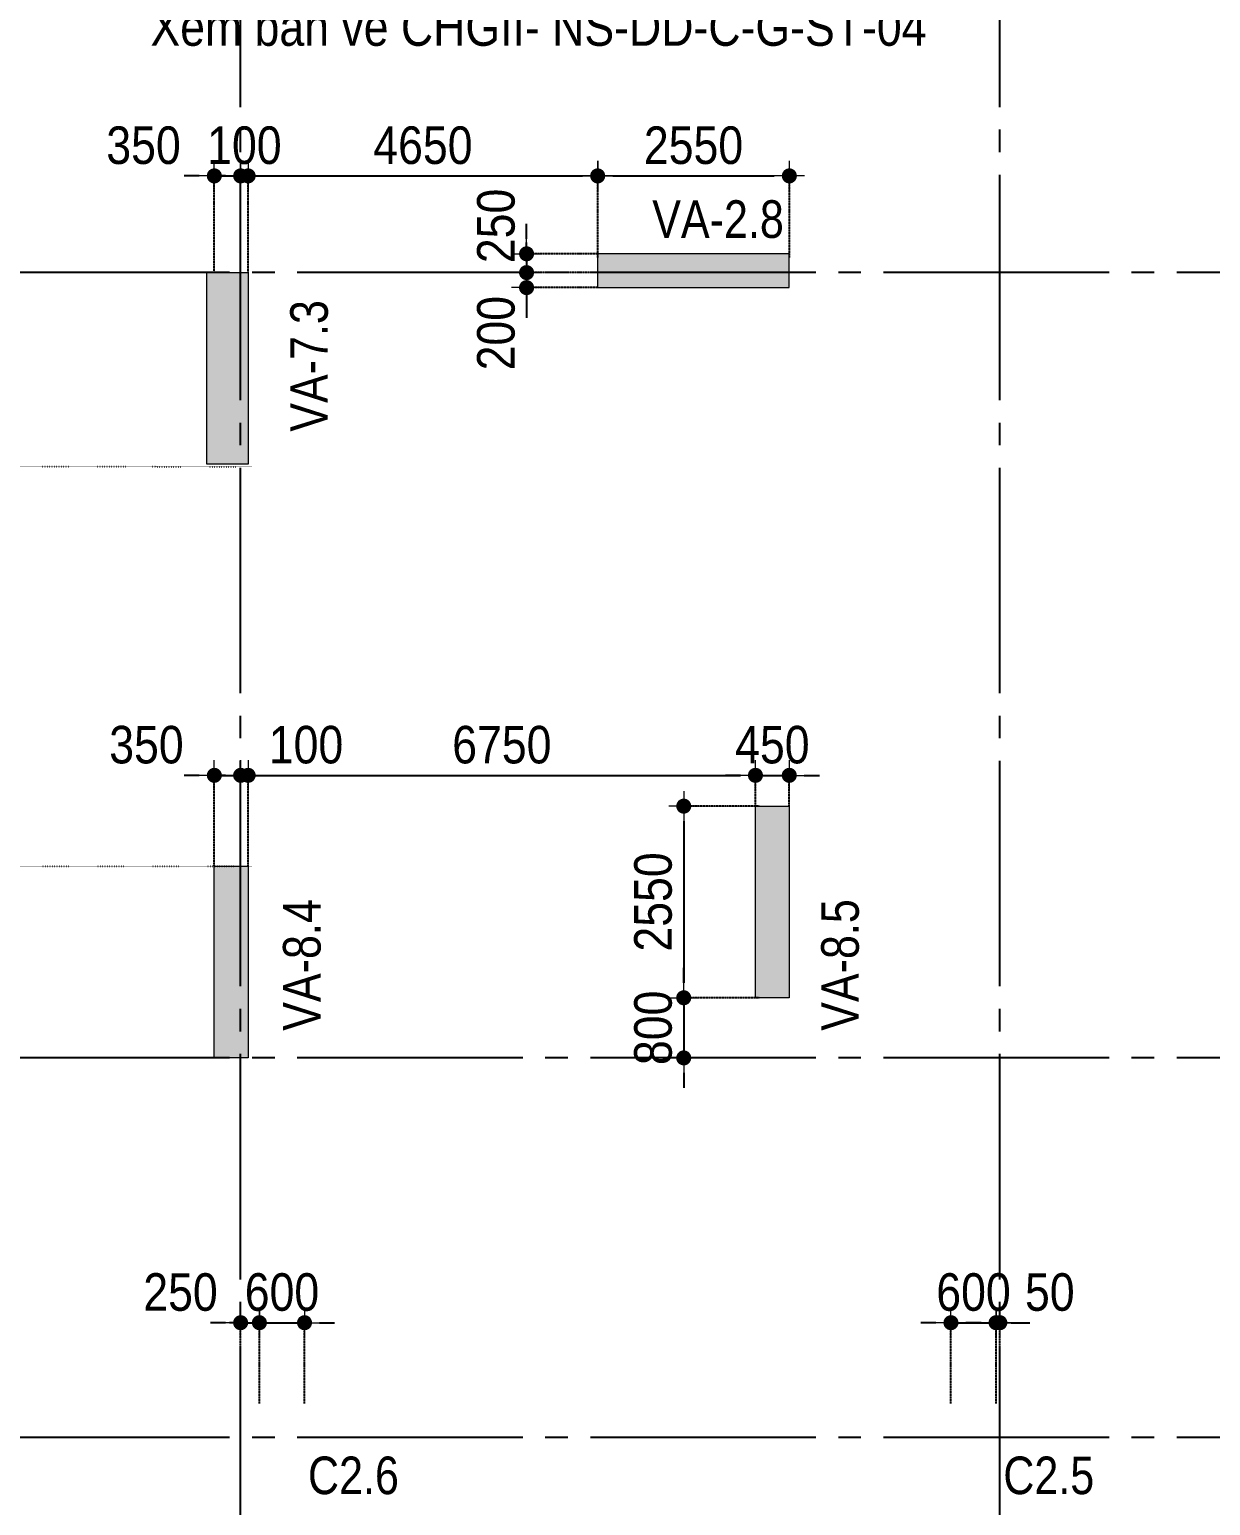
# Model space of a CAD drawing. Header units: millimetres. Extents: x -3973692 to -2843767, y 592734 to 838475.
# Drawn here: x -3706753 to -3691043, y 734625 to 754266 of the extents above; entities that cross this region are included whole.
import ezdxf
from ezdxf.enums import TextEntityAlignment as Align

# ---------------------------------------------------------------- set-up
doc = ezdxf.new("R2010")
doc.units = ezdxf.units.MM
doc.header["$MEASUREMENT"] = 0
doc.header["$PDMODE"] = 3
doc.header["$PDSIZE"] = -20
for name, pattern in [('CHG_XX_Luoi truc$0$MB_Luoi truc$0$Center101', [13, 10, -1, 1, -1]), ('DIVIDE2', [15.875, 6.35, -3.175, 0, -3.175, 0, -3.175]), ('DOT2', [0.125, 0, -0.125]), ('HIDDEN5', [2.8375, 1.25, -1.5875])]:
    doc.linetypes.add(name, pattern=pattern)
doc.layers.get('0').update_dxf_attribs({"lineweight": 9})
doc.layers.get('Defpoints').update_dxf_attribs({"color": 10, "lineweight": 0})
for name, color, linetype, lineweight in [("'S_General_Dim_1", 1, 'Continuous', 18), ("'S_General_Divide_3 Intermediate", 3, 'DIVIDE2', 40), ("'S_General_Text_2_Normal", 2, 'Continuous', 25), ('CHG_XX_Cot_Ham 1$0$Ap0302_PC', 150, 'Continuous', 9), ('CHG_XX_Cot_Ham 1$0$Ap0302_PC @ 1', 150, 'Continuous', 9), ('CHG_XX_Cot_Ham 1$0$Ap0302_PC @ 150 VP1', 150, 'Continuous', 9), ('CHG_XX_Cot_Ham 1$0$Ap0302_PC @ 150 VP2', 150, 'Continuous', 9), ('CHG_XX_Cot_Ham 1$0$Ap0302_PC @ 150 VP3', 150, 'Continuous', 9), ('CHG_XX_Cot_Ham 1$0$Ap0302_PC @ 150 VP4', 150, 'Continuous', 9), ('CHG_XX_Cot_Ham 1$0$Ap0302_PC @ 150 VP5', 150, 'Continuous', 9), ('CHG_XX_Cot_Ham 1$0$Ap0302_PC @ 150 VP6', 150, 'Continuous', 9), ('CHG_XX_Cot_Ham 1$0$Ap0302_PC @ 150 VP7', 150, 'Continuous', 9), ('CHG_XX_Cot_Ham 1$0$Ap0302_PC @ 150 VP8', 150, 'Continuous', 9), ('CHG_XX_Cot_Ham 1$0$Ap0302_PC @ 150 VP9', 150, 'Continuous', 9), ('CHG_XX_Cot_Ham 1$0$Ap0302_PC @ 150 VPModel', 150, 'Continuous', 9), ('CHG_XX_Cot_Ham 1$0$Ap0311_H', 8, 'Continuous', 15), ('TEXT', 7, 'Continuous', 15)]:
    doc.layers.add(name, color=color, linetype=linetype, lineweight=lineweight)
for name, color, linetype in [('CHG_XX_Cot_Ham 1$0$mb_cot tang 1-3$0$Concrete Line', 6, 'Continuous'), ('CHG_XX_Luoi truc$0$Grid', 34, 'Continuous'), ('CHG_XX_Luoi truc$0$Grid Line', 251, 'CHG_XX_Luoi truc$0$MB_Luoi truc$0$Center101'), ('dim', 1, 'Continuous')]:
    doc.layers.add(name, color=color, linetype=linetype)
doc.styles.add('arial', font='arial.ttf', dxfattribs={"width": 0.85})
doc.styles.add('CHG_XX_Luoi truc$0$MB_Luoi truc$0$Grid A-F$0$VNI-HelveCB', font='')
doc.styles.add('TTP-HelCon', font='')
doc.styles.get('CHG_XX_Luoi truc$0$MB_Luoi truc$0$Grid A-F$0$VNI-HelveCB').set_extended_font_data('VNI-Helve-Condense', bold=True)
doc.styles.get('TTP-HelCon').set_extended_font_data('VNI-Helve-Condense')
doc.dimstyles.new('200', dxfattribs={"dimscale": 200, "dimtxt": 2.5, "dimasz": 1, "dimexe": 0, "dimexo": 0, "dimgap": 0.75, "dimtad": 1, "dimdec": 0, "dimrnd": 10, "dimzin": 9, "dimdsep": 46, "dimtxsty": 'arial', "dimblk1": 'DIMDOT', "dimblk2": 'DIMDOT', "dimsah": 1, "dimcen": 2, "dimdle": 3, "dimclre": 8, "dimclrt": 2, "dimadec": 0, "dimazin": 0, "dimtfac": 1, "dimtdec": 0, "dimtix": 1, "dimtmove": 2, "dimatfit": 3, "dimldrblk": 'DIMPIJL', "dimfxl": 1, "dimtvp": 1.8, "dimtolj": 1, "dimtzin": 0, "dimarcsym": 0})

# ---------------------------------------------------------------- blocks, each defined once
blk = doc.blocks.new('*U2841')
at = {"layer": 'CHG_XX_Luoi truc$0$Grid Line'}
blk.add_line((0, 0), (0, 608), dxfattribs=at)
at = {"layer": 'CHG_XX_Luoi truc$0$Grid', "lineweight": -2, "style": 'CHG_XX_Luoi truc$0$MB_Luoi truc$0$Grid A-F$0$VNI-HelveCB'}
for tag, p in [('GRIDSUB', (0, 617)), ('GRID', (0, -9))]:
    blk.add_attdef(tag, text='', height=5, dxfattribs=at).set_placement(p, align=Align.MIDDLE)
blk = doc.blocks.new('*U2843')
at = {"layer": 'CHG_XX_Luoi truc$0$Grid Line'}
blk.add_line((0, 0), (0, 438), dxfattribs=at)
at = {"layer": 'CHG_XX_Luoi truc$0$Grid', "lineweight": -2, "style": 'CHG_XX_Luoi truc$0$MB_Luoi truc$0$Grid A-F$0$VNI-HelveCB'}
for tag, p in [('GRIDSUB', (0, 447)), ('GRID', (0, -9))]:
    blk.add_attdef(tag, text='', height=5, dxfattribs=at).set_placement(p, align=Align.MIDDLE)
blk = doc.blocks.new('CHG_XX_Luoi truc')
at = {"layer": 'CHG_XX_Luoi truc$0$Grid', "xscale": 300, "yscale": 300, "zscale": 300}
for p in [(44550, -12747), (54650, -12747)]:
    blk.add_blockref('*U2841', p, dxfattribs=at)
at = {"layer": 'CHG_XX_Luoi truc$0$Grid', "xscale": 300.0000000000013, "yscale": 300.0000000000013, "zscale": 300.0000000000013, "rotation": 90}
for p in [(110703, 141050), (110703, 130600), (110703, 125550)]:
    blk.add_blockref('*U2843', p, dxfattribs=at)
blk = doc.blocks.new('*U3241')
at = {"layer": 'CHG_XX_Cot_Ham 1$0$Ap0302_PC @ 1'}
h = blk.add_hatch(color=256, dxfattribs=at)
h.dxf.hatch_style = 1
h.paths.add_polyline_path([(450, 0), (0, 0), (0, -2550), (450, -2550)])
at = {"layer": 'CHG_XX_Cot_Ham 1$0$Ap0302_PC @ 150 VP1'}
h = blk.add_hatch(color=256, dxfattribs=at)
h.dxf.hatch_style = 1
h.paths.add_polyline_path([(450, 0), (0, 0), (0, -2550), (450, -2550)])
at = {"layer": 'CHG_XX_Cot_Ham 1$0$Ap0302_PC @ 150 VP2'}
h = blk.add_hatch(color=256, dxfattribs=at)
h.dxf.hatch_style = 1
h.paths.add_polyline_path([(450, 0), (0, 0), (0, -2550), (450, -2550)])
at = {"layer": 'CHG_XX_Cot_Ham 1$0$Ap0302_PC @ 150 VP3'}
h = blk.add_hatch(color=256, dxfattribs=at)
h.dxf.hatch_style = 1
h.paths.add_polyline_path([(450, 0), (0, 0), (0, -2550), (450, -2550)])
at = {"layer": 'CHG_XX_Cot_Ham 1$0$Ap0302_PC @ 150 VP4'}
h = blk.add_hatch(color=256, dxfattribs=at)
h.dxf.hatch_style = 1
h.paths.add_polyline_path([(450, 0), (0, 0), (0, -2550), (450, -2550)])
at = {"layer": 'CHG_XX_Cot_Ham 1$0$Ap0302_PC @ 150 VP5'}
h = blk.add_hatch(color=256, dxfattribs=at)
h.dxf.hatch_style = 1
h.paths.add_polyline_path([(450, 0), (0, 0), (0, -2550), (450, -2550)])
at = {"layer": 'CHG_XX_Cot_Ham 1$0$Ap0302_PC @ 150 VP6'}
h = blk.add_hatch(color=256, dxfattribs=at)
h.dxf.hatch_style = 1
h.paths.add_polyline_path([(450, 0), (0, 0), (0, -2550), (450, -2550)])
at = {"layer": 'CHG_XX_Cot_Ham 1$0$Ap0302_PC @ 150 VP7'}
h = blk.add_hatch(color=256, dxfattribs=at)
h.dxf.hatch_style = 1
h.paths.add_polyline_path([(450, 0), (0, 0), (0, -2550), (450, -2550)])
at = {"layer": 'CHG_XX_Cot_Ham 1$0$Ap0302_PC @ 150 VP8'}
h = blk.add_hatch(color=256, dxfattribs=at)
h.dxf.hatch_style = 1
h.paths.add_polyline_path([(450, 0), (0, 0), (0, -2550), (450, -2550)])
at = {"layer": 'CHG_XX_Cot_Ham 1$0$Ap0302_PC @ 150 VP9'}
h = blk.add_hatch(color=256, dxfattribs=at)
h.dxf.hatch_style = 1
h.paths.add_polyline_path([(450, 0), (0, 0), (0, -2550), (450, -2550)])
at = {"layer": 'CHG_XX_Cot_Ham 1$0$Ap0302_PC @ 150 VPModel'}
h = blk.add_hatch(color=256, dxfattribs=at)
h.dxf.hatch_style = 1
h.paths.add_polyline_path([(450, 0), (0, 0), (0, -2550), (450, -2550)])
blk = doc.blocks.new('CHG_XX_Cot_Ham 1$0$Block A_C450x2250')
at = {"layer": 'CHG_XX_Cot_Ham 1$0$Ap0302_PC'}
blk.add_lwpolyline([(450, -2550), (0, -2550), (0, 0), (450, 0)], close=True, dxfattribs=at)
blk.add_blockref('*U3241', (0, 0), dxfattribs=at)
blk = doc.blocks.new('*U3244')
at = {"layer": 'CHG_XX_Cot_Ham 1$0$Ap0302_PC @ 1'}
h = blk.add_hatch(color=256, dxfattribs=at)
h.dxf.hatch_style = 1
h.paths.add_polyline_path([(550, 0), (0, 0), (0, -2550), (550, -2550)])
at = {"layer": 'CHG_XX_Cot_Ham 1$0$Ap0302_PC @ 150 VP1'}
h = blk.add_hatch(color=256, dxfattribs=at)
h.dxf.hatch_style = 1
h.paths.add_polyline_path([(550, 0), (0, 0), (0, -2550), (550, -2550)])
at = {"layer": 'CHG_XX_Cot_Ham 1$0$Ap0302_PC @ 150 VP2'}
h = blk.add_hatch(color=256, dxfattribs=at)
h.dxf.hatch_style = 1
h.paths.add_polyline_path([(550, 0), (0, 0), (0, -2550), (550, -2550)])
at = {"layer": 'CHG_XX_Cot_Ham 1$0$Ap0302_PC @ 150 VP3'}
h = blk.add_hatch(color=256, dxfattribs=at)
h.dxf.hatch_style = 1
h.paths.add_polyline_path([(550, 0), (0, 0), (0, -2550), (550, -2550)])
at = {"layer": 'CHG_XX_Cot_Ham 1$0$Ap0302_PC @ 150 VP4'}
h = blk.add_hatch(color=256, dxfattribs=at)
h.dxf.hatch_style = 1
h.paths.add_polyline_path([(550, 0), (0, 0), (0, -2550), (550, -2550)])
at = {"layer": 'CHG_XX_Cot_Ham 1$0$Ap0302_PC @ 150 VP5'}
h = blk.add_hatch(color=256, dxfattribs=at)
h.dxf.hatch_style = 1
h.paths.add_polyline_path([(550, 0), (0, 0), (0, -2550), (550, -2550)])
at = {"layer": 'CHG_XX_Cot_Ham 1$0$Ap0302_PC @ 150 VP6'}
h = blk.add_hatch(color=256, dxfattribs=at)
h.dxf.hatch_style = 1
h.paths.add_polyline_path([(550, 0), (0, 0), (0, -2550), (550, -2550)])
at = {"layer": 'CHG_XX_Cot_Ham 1$0$Ap0302_PC @ 150 VP7'}
h = blk.add_hatch(color=256, dxfattribs=at)
h.dxf.hatch_style = 1
h.paths.add_polyline_path([(550, 0), (0, 0), (0, -2550), (550, -2550)])
at = {"layer": 'CHG_XX_Cot_Ham 1$0$Ap0302_PC @ 150 VP8'}
h = blk.add_hatch(color=256, dxfattribs=at)
h.dxf.hatch_style = 1
h.paths.add_polyline_path([(550, 0), (0, 0), (0, -2550), (550, -2550)])
at = {"layer": 'CHG_XX_Cot_Ham 1$0$Ap0302_PC @ 150 VP9'}
h = blk.add_hatch(color=256, dxfattribs=at)
h.dxf.hatch_style = 1
h.paths.add_polyline_path([(550, 0), (0, 0), (0, -2550), (550, -2550)])
at = {"layer": 'CHG_XX_Cot_Ham 1$0$Ap0302_PC @ 150 VPModel'}
h = blk.add_hatch(color=256, dxfattribs=at)
h.dxf.hatch_style = 1
h.paths.add_polyline_path([(550, 0), (0, 0), (0, -2550), (550, -2550)])
blk = doc.blocks.new('CHG_XX_Cot_Ham 1$0$550x2550')
at = {"layer": 'CHG_XX_Cot_Ham 1$0$Ap0302_PC'}
blk.add_lwpolyline([(550, -2550), (0, -2550), (0, 0), (550, 0)], close=True, dxfattribs=at)
blk.add_blockref('*U3244', (0, 0), dxfattribs=at)
blk = doc.blocks.new('CHG_XX_Cot_Ham 1')
at = {"layer": 'CHG_XX_Cot_Ham 1$0$Ap0311_H'}
h = blk.add_hatch(color=256, dxfattribs=at)
h.dxf.hatch_style = 1
h.paths.add_polyline_path([(99639.2, 163400), (-10900, 163400), (-10900, 85450), (-300, 85450), (-300, 84050), (32350, 84050), (32350, -9000), (103575.5, -9000), (106050, -6022), (106050, 158254.3)])
h.paths.add_polyline_path([(99533.7, 163100), (105750, 158110.4), (105750, 90450), (105650, 90450), (105650, 90450), (105750, 90450), (105750, 13850), (105750, 13825.9), (105750, -5913.6), (103434.7, -8700), (93600, -8700), (32650, -8700), (32650, 84350), (0, 84350), (0, 85750), (-10600, 85750), (-10600, 163100), (93600, 163100)], flags=16)
at = {"layer": 'CHG_XX_Cot_Ham 1$0$Ap0302_PC', "xscale": -1, "rotation": 90}
blk.add_blockref('CHG_XX_Cot_Ham 1$0$Block A_C450x2250', (49299.8, 141300), dxfattribs=at)
at = {"layer": 'CHG_XX_Cot_Ham 1$0$Ap0302_PC'}
for p in [(51399.5, 133950), (44200, 133150)]:
    blk.add_blockref('CHG_XX_Cot_Ham 1$0$Block A_C450x2250', p, dxfattribs=at)
at = {"layer": 'CHG_XX_Cot_Ham 1$0$mb_cot tang 1-3$0$Concrete Line'}
blk.add_blockref('CHG_XX_Luoi truc', (0, 0), dxfattribs=at)
at = {"layer": 'Defpoints'}
blk.add_blockref('CHG_XX_Cot_Ham 1$0$550x2550', (44100, 141050), dxfattribs=at)
blk = doc.blocks.new('a')
at = {"layer": 'TEXT', "color": 3, "style": 'TTP-HelCon'}
blk.add_text('VA-2.8', height=500, dxfattribs=at).set_placement((50026, -10738))
for s, p in [('VA-7.3', (45710, -13317)), ('VA-8.4', (45614, -21289)), ('VA-8.5', (52774, -21289))]:
    blk.add_text(s, height=500, rotation=90, dxfattribs=at).set_placement(p)
blk = doc.blocks.new('DIMDOT')
for p, q in [((0, -1), (0, 1)), ((1, 0), (-1, 0))]:
    blk.add_line(p, q)
at = {"const_width": 0.5}
blk.add_lwpolyline([(-0.25, 0, 1), (0.25, 0, 1)], format="xyb", close=True, dxfattribs=at)
blk = doc.blocks.new('*D1229')
at = {"layer": "'S_General_Dim_1", "color": 0, "lineweight": -2, "transparency": 16777216}
for p, q in [((-3704495, 752318), (-3704695, 752318)), ((-3704295, 752318), (-3703945, 752318)), ((-3703745, 752318), (-3703545, 752318))]:
    blk.add_line(p, q, dxfattribs=at)
at = {"layer": "'S_General_Dim_1", "color": 8, "linetype": 'HIDDEN5', "lineweight": -2, "transparency": 16777216}
for p, q in [((-3704295, 751031), (-3704295, 752318)), ((-3703945, 751031), (-3703945, 752318))]:
    blk.add_line(p, q, dxfattribs=at)
at = {"layer": 'Defpoints', "color": 0, "transparency": 16777216}
for p in [(-3703945, 752318), (-3704295, 751031), (-3703945, 751031)]:
    blk.add_point(p, dxfattribs=at)
at = {"layer": "'S_General_Dim_1", "color": 0, "lineweight": -2, "transparency": 16777216, "xscale": 200, "yscale": 200, "zscale": 200}
blk.add_blockref('DIMDOT', (-3704295, 752318), dxfattribs=at)
at = {"layer": "'S_General_Dim_1", "color": 0, "lineweight": -2, "transparency": 16777216, "xscale": 200, "yscale": 200, "zscale": 200, "rotation": 180}
blk.add_blockref('DIMDOT', (-3703945, 752318), dxfattribs=at)
at = {"layer": "'S_General_Dim_1", "color": 2, "transparency": 16777216, "insert": (-3705237, 752723), "char_height": 500, "attachment_point": 5, "style": 'arial'}
blk.add_mtext('\\A1;350', dxfattribs=at)
blk = doc.blocks.new('DIMPIJL')
at = {"linetype": 'ByBlock'}
blk.add_solid([(-2.5, 0.417), (-2.5, -0.417), (0, 0)], dxfattribs=at)
blk = doc.blocks.new('*D1230')
at = {"layer": "'S_General_Dim_1", "color": 0, "lineweight": -2, "transparency": 16777216}
for p, q in [((-3704145, 752318), (-3704345, 752318)), ((-3703945, 752318), (-3703845, 752318)), ((-3703645, 752318), (-3703445, 752318))]:
    blk.add_line(p, q, dxfattribs=at)
at = {"layer": "'S_General_Dim_1", "color": 8, "linetype": 'HIDDEN5', "lineweight": -2, "transparency": 16777216}
for p, q in [((-3703945, 751031), (-3703945, 752318)), ((-3703845, 751031), (-3703845, 752318))]:
    blk.add_line(p, q, dxfattribs=at)
at = {"layer": 'Defpoints', "color": 0, "transparency": 16777216}
for p in [(-3703845, 752318), (-3703945, 751031), (-3703845, 751031)]:
    blk.add_point(p, dxfattribs=at)
at = {"layer": "'S_General_Dim_1", "color": 0, "lineweight": -2, "transparency": 16777216, "xscale": 200, "yscale": 200, "zscale": 200}
blk.add_blockref('DIMDOT', (-3703945, 752318), dxfattribs=at)
at = {"layer": "'S_General_Dim_1", "color": 0, "lineweight": -2, "transparency": 16777216, "xscale": 200, "yscale": 200, "zscale": 200, "rotation": 180}
blk.add_blockref('DIMDOT', (-3703845, 752318), dxfattribs=at)
at = {"layer": "'S_General_Dim_1", "color": 2, "transparency": 16777216, "insert": (-3703895, 752723), "char_height": 500, "attachment_point": 5, "style": 'arial'}
blk.add_mtext('\\A1;100', dxfattribs=at)
blk = doc.blocks.new('*D1231')
at = {"layer": "'S_General_Dim_1", "color": 8, "linetype": 'HIDDEN5', "lineweight": -2, "transparency": 16777216}
for p, q in [((-3703845, 751031), (-3703845, 752318)), ((-3699195, 751231), (-3699195, 752318))]:
    blk.add_line(p, q, dxfattribs=at)
at = {"layer": "'S_General_Dim_1", "color": 0, "lineweight": -2, "transparency": 16777216}
blk.add_line((-3703645, 752318), (-3699395, 752318), dxfattribs=at)
at = {"layer": 'Defpoints', "color": 0, "transparency": 16777216}
for p in [(-3699195, 752318), (-3699195, 751231), (-3703845, 751031)]:
    blk.add_point(p, dxfattribs=at)
at = {"layer": "'S_General_Dim_1", "color": 0, "lineweight": -2, "transparency": 16777216, "xscale": 200, "yscale": 200, "zscale": 200, "rotation": 180}
blk.add_blockref('DIMDOT', (-3703845, 752318), dxfattribs=at)
at = {"layer": "'S_General_Dim_1", "color": 0, "lineweight": -2, "transparency": 16777216, "xscale": 200, "yscale": 200, "zscale": 200}
blk.add_blockref('DIMDOT', (-3699195, 752318), dxfattribs=at)
at = {"layer": "'S_General_Dim_1", "color": 2, "transparency": 16777216, "insert": (-3701520, 752723), "char_height": 500, "attachment_point": 5, "style": 'arial'}
blk.add_mtext('\\A1;4650', dxfattribs=at)
blk = doc.blocks.new('*D1232')
at = {"layer": "'S_General_Dim_1", "color": 8, "linetype": 'HIDDEN5', "lineweight": -2, "transparency": 16777216}
for p, q in [((-3699195, 751231), (-3699195, 752318)), ((-3696645, 751231), (-3696645, 752318))]:
    blk.add_line(p, q, dxfattribs=at)
at = {"layer": "'S_General_Dim_1", "color": 0, "lineweight": -2, "transparency": 16777216}
blk.add_line((-3698995, 752318), (-3696845, 752318), dxfattribs=at)
at = {"layer": 'Defpoints', "color": 0, "transparency": 16777216}
for p in [(-3696645, 752318), (-3699195, 751231), (-3696645, 751231)]:
    blk.add_point(p, dxfattribs=at)
at = {"layer": "'S_General_Dim_1", "color": 0, "lineweight": -2, "transparency": 16777216, "xscale": 200, "yscale": 200, "zscale": 200, "rotation": 180}
blk.add_blockref('DIMDOT', (-3699195, 752318), dxfattribs=at)
at = {"layer": "'S_General_Dim_1", "color": 0, "lineweight": -2, "transparency": 16777216, "xscale": 200, "yscale": 200, "zscale": 200}
blk.add_blockref('DIMDOT', (-3696645, 752318), dxfattribs=at)
at = {"layer": "'S_General_Dim_1", "color": 2, "transparency": 16777216, "insert": (-3697920, 752723), "char_height": 500, "attachment_point": 5, "style": 'arial'}
blk.add_mtext('\\A1;2550', dxfattribs=at)
blk = doc.blocks.new('*D1254')
at = {"layer": "'S_General_Dim_1", "color": 0, "lineweight": -2, "transparency": 16777216}
for p, q in [((-3704495, 744341), (-3704695, 744341)), ((-3704295, 744341), (-3703945, 744341)), ((-3703745, 744341), (-3703545, 744341))]:
    blk.add_line(p, q, dxfattribs=at)
at = {"layer": "'S_General_Dim_1", "color": 8, "linetype": 'HIDDEN5', "lineweight": -2, "transparency": 16777216}
for p, q in [((-3704295, 743131), (-3704295, 744341)), ((-3703945, 743131), (-3703945, 744341))]:
    blk.add_line(p, q, dxfattribs=at)
at = {"layer": 'Defpoints', "color": 0, "transparency": 16777216}
for p in [(-3703945, 744341), (-3704295, 743131), (-3703945, 743131)]:
    blk.add_point(p, dxfattribs=at)
at = {"layer": "'S_General_Dim_1", "color": 0, "lineweight": -2, "transparency": 16777216, "xscale": 200, "yscale": 200, "zscale": 200}
blk.add_blockref('DIMDOT', (-3704295, 744341), dxfattribs=at)
at = {"layer": "'S_General_Dim_1", "color": 0, "lineweight": -2, "transparency": 16777216, "xscale": 200, "yscale": 200, "zscale": 200, "rotation": 180}
blk.add_blockref('DIMDOT', (-3703945, 744341), dxfattribs=at)
at = {"layer": "'S_General_Dim_1", "color": 2, "transparency": 16777216, "insert": (-3705198, 744746), "char_height": 500, "attachment_point": 5, "style": 'arial'}
blk.add_mtext('\\A1;350', dxfattribs=at)
blk = doc.blocks.new('*D1255')
at = {"layer": "'S_General_Dim_1", "color": 0, "lineweight": -2, "transparency": 16777216}
for p, q in [((-3704145, 744341), (-3704345, 744341)), ((-3703945, 744341), (-3703845, 744341)), ((-3703645, 744341), (-3703445, 744341))]:
    blk.add_line(p, q, dxfattribs=at)
at = {"layer": "'S_General_Dim_1", "color": 8, "linetype": 'HIDDEN5', "lineweight": -2, "transparency": 16777216}
for p, q in [((-3703945, 743131), (-3703945, 744341)), ((-3703845, 743131), (-3703845, 744341))]:
    blk.add_line(p, q, dxfattribs=at)
at = {"layer": 'Defpoints', "color": 0, "transparency": 16777216}
for p in [(-3703845, 744341), (-3703945, 743131), (-3703845, 743131)]:
    blk.add_point(p, dxfattribs=at)
at = {"layer": "'S_General_Dim_1", "color": 0, "lineweight": -2, "transparency": 16777216, "xscale": 200, "yscale": 200, "zscale": 200}
blk.add_blockref('DIMDOT', (-3703945, 744341), dxfattribs=at)
at = {"layer": "'S_General_Dim_1", "color": 0, "lineweight": -2, "transparency": 16777216, "xscale": 200, "yscale": 200, "zscale": 200, "rotation": 180}
blk.add_blockref('DIMDOT', (-3703845, 744341), dxfattribs=at)
at = {"layer": "'S_General_Dim_1", "color": 2, "transparency": 16777216, "insert": (-3703075, 744746), "char_height": 500, "attachment_point": 5, "style": 'arial'}
blk.add_mtext('\\A1;100', dxfattribs=at)
blk = doc.blocks.new('*D1241')
at = {"layer": "'S_General_Dim_1", "color": 8, "linetype": 'HIDDEN5', "lineweight": -2, "transparency": 16777216}
for p, q in [((-3697045, 743931), (-3698050, 743931)), ((-3697045, 741381), (-3698050, 741381))]:
    blk.add_line(p, q, dxfattribs=at)
at = {"layer": "'S_General_Dim_1", "color": 0, "lineweight": -2, "transparency": 16777216}
blk.add_line((-3698050, 743731), (-3698050, 741581), dxfattribs=at)
at = {"layer": 'Defpoints', "color": 0, "transparency": 16777216}
for p in [(-3697045, 743931), (-3698050, 741381), (-3697045, 741381)]:
    blk.add_point(p, dxfattribs=at)
at = {"layer": "'S_General_Dim_1", "color": 0, "lineweight": -2, "transparency": 16777216, "xscale": 200, "yscale": 200, "zscale": 200}
for p, rotation in [((-3698050, 743931), 90), ((-3698050, 741381), 270)]:
    blk.add_blockref('DIMDOT', p, dxfattribs=dict(at, rotation=rotation))
at = {"layer": "'S_General_Dim_1", "color": 2, "transparency": 16777216, "insert": (-3698456, 742656), "char_height": 500, "attachment_point": 5, "rotation": 90, "style": 'arial'}
blk.add_mtext('\\A1;2550', dxfattribs=at)
blk = doc.blocks.new('*D1242')
at = {"layer": "'S_General_Dim_1", "color": 0, "lineweight": -2, "transparency": 16777216}
for p, q in [((-3698050, 741581), (-3698050, 741781)), ((-3698050, 741381), (-3698050, 740581)), ((-3698050, 740381), (-3698050, 740181))]:
    blk.add_line(p, q, dxfattribs=at)
at = {"layer": "'S_General_Dim_1", "color": 8, "linetype": 'HIDDEN5', "lineweight": -2, "transparency": 16777216}
for p, q in [((-3697045, 741381), (-3698050, 741381)), ((-3697596, 740581), (-3698050, 740581))]:
    blk.add_line(p, q, dxfattribs=at)
at = {"layer": 'Defpoints', "color": 0, "transparency": 16777216}
for p in [(-3697045, 741381), (-3698050, 740581), (-3697596, 740581)]:
    blk.add_point(p, dxfattribs=at)
at = {"layer": "'S_General_Dim_1", "color": 0, "lineweight": -2, "transparency": 16777216, "xscale": 200, "yscale": 200, "zscale": 200}
for p, rotation in [((-3698050, 741381), 270), ((-3698050, 740581), 90)]:
    blk.add_blockref('DIMDOT', p, dxfattribs=dict(at, rotation=rotation))
at = {"layer": "'S_General_Dim_1", "color": 2, "transparency": 16777216, "insert": (-3698456, 740981), "char_height": 500, "attachment_point": 5, "rotation": 90, "style": 'arial'}
blk.add_mtext('\\A1;800', dxfattribs=at)
blk = doc.blocks.new('*D1243')
at = {"layer": "'S_General_Dim_1", "color": 8, "linetype": 'HIDDEN5', "lineweight": -2, "transparency": 16777216}
for p, q in [((-3703845, 743131), (-3703845, 744341)), ((-3697096, 743931), (-3697096, 744341))]:
    blk.add_line(p, q, dxfattribs=at)
at = {"layer": "'S_General_Dim_1", "color": 0, "lineweight": -2, "transparency": 16777216}
blk.add_line((-3703645, 744341), (-3697296, 744341), dxfattribs=at)
at = {"layer": 'Defpoints', "color": 0, "transparency": 16777216}
for p in [(-3697096, 744341), (-3697096, 743931), (-3703845, 743131)]:
    blk.add_point(p, dxfattribs=at)
at = {"layer": "'S_General_Dim_1", "color": 0, "lineweight": -2, "transparency": 16777216, "xscale": 200, "yscale": 200, "zscale": 200, "rotation": 180}
blk.add_blockref('DIMDOT', (-3703845, 744341), dxfattribs=at)
at = {"layer": "'S_General_Dim_1", "color": 0, "lineweight": -2, "transparency": 16777216, "xscale": 200, "yscale": 200, "zscale": 200}
blk.add_blockref('DIMDOT', (-3697096, 744341), dxfattribs=at)
at = {"layer": "'S_General_Dim_1", "color": 2, "transparency": 16777216, "insert": (-3700470, 744746), "char_height": 500, "attachment_point": 5, "style": 'arial'}
blk.add_mtext('\\A1;6750', dxfattribs=at)
blk = doc.blocks.new('*D1244')
at = {"layer": "'S_General_Dim_1", "color": 0, "lineweight": -2, "transparency": 16777216}
for p, q in [((-3697296, 744341), (-3697496, 744341)), ((-3697096, 744341), (-3696646, 744341)), ((-3696446, 744341), (-3696246, 744341))]:
    blk.add_line(p, q, dxfattribs=at)
at = {"layer": "'S_General_Dim_1", "color": 8, "linetype": 'HIDDEN5', "lineweight": -2, "transparency": 16777216}
for p, q in [((-3697096, 743931), (-3697096, 744341)), ((-3696646, 743931), (-3696646, 744341))]:
    blk.add_line(p, q, dxfattribs=at)
at = {"layer": 'Defpoints', "color": 0, "transparency": 16777216}
for p in [(-3696646, 744341), (-3697096, 743931), (-3696646, 743931)]:
    blk.add_point(p, dxfattribs=at)
at = {"layer": "'S_General_Dim_1", "color": 0, "lineweight": -2, "transparency": 16777216, "xscale": 200, "yscale": 200, "zscale": 200}
blk.add_blockref('DIMDOT', (-3697096, 744341), dxfattribs=at)
at = {"layer": "'S_General_Dim_1", "color": 0, "lineweight": -2, "transparency": 16777216, "xscale": 200, "yscale": 200, "zscale": 200, "rotation": 180}
blk.add_blockref('DIMDOT', (-3696646, 744341), dxfattribs=at)
at = {"layer": "'S_General_Dim_1", "color": 2, "transparency": 16777216, "insert": (-3696871, 744746), "char_height": 500, "attachment_point": 5, "style": 'arial'}
blk.add_mtext('\\A1;450', dxfattribs=at)
blk = doc.blocks.new('*D1136')
at = {"layer": "'S_General_Dim_1", "color": 0, "lineweight": -2, "transparency": 16777216}
for p, q in [((-3700141, 751481), (-3700141, 751681)), ((-3700141, 751281), (-3700141, 751031)), ((-3700141, 750831), (-3700141, 750631))]:
    blk.add_line(p, q, dxfattribs=at)
at = {"layer": "'S_General_Dim_1", "color": 8, "linetype": 'HIDDEN5', "lineweight": -2, "transparency": 16777216}
for p, q in [((-3699195, 751281), (-3700141, 751281)), ((-3699195, 751031), (-3700141, 751031))]:
    blk.add_line(p, q, dxfattribs=at)
at = {"layer": 'Defpoints', "color": 0, "transparency": 16777216}
for p in [(-3699195, 751281), (-3700141, 751031), (-3699195, 751031)]:
    blk.add_point(p, dxfattribs=at)
at = {"layer": "'S_General_Dim_1", "color": 0, "lineweight": -2, "transparency": 16777216, "xscale": 200, "yscale": 200, "zscale": 200}
for p, rotation in [((-3700141, 751281), 270), ((-3700141, 751031), 90)]:
    blk.add_blockref('DIMDOT', p, dxfattribs=dict(at, rotation=rotation))
at = {"layer": "'S_General_Dim_1", "color": 2, "transparency": 16777216, "insert": (-3700546, 751652), "char_height": 500, "attachment_point": 5, "rotation": 90, "style": 'arial'}
blk.add_mtext('\\A1;250', dxfattribs=at)
blk = doc.blocks.new('*D1137')
at = {"layer": "'S_General_Dim_1", "color": 0, "lineweight": -2, "transparency": 16777216}
for p, q in [((-3700141, 751231), (-3700141, 751431)), ((-3700141, 751031), (-3700141, 750831)), ((-3700141, 750631), (-3700141, 750431))]:
    blk.add_line(p, q, dxfattribs=at)
at = {"layer": "'S_General_Dim_1", "color": 8, "linetype": 'HIDDEN5', "lineweight": -2, "transparency": 16777216}
for p, q in [((-3699195, 751031), (-3700141, 751031)), ((-3699195, 750831), (-3700141, 750831))]:
    blk.add_line(p, q, dxfattribs=at)
at = {"layer": 'Defpoints', "color": 0, "transparency": 16777216}
for p in [(-3699195, 751031), (-3700141, 750831), (-3699195, 750831)]:
    blk.add_point(p, dxfattribs=at)
at = {"layer": "'S_General_Dim_1", "color": 0, "lineweight": -2, "transparency": 16777216, "xscale": 200, "yscale": 200, "zscale": 200}
for p, rotation in [((-3700141, 751031), 270), ((-3700141, 750831), 90)]:
    blk.add_blockref('DIMDOT', p, dxfattribs=dict(at, rotation=rotation))
at = {"layer": "'S_General_Dim_1", "color": 2, "transparency": 16777216, "insert": (-3700546, 750225), "char_height": 500, "attachment_point": 5, "rotation": 90, "style": 'arial'}
blk.add_mtext('\\A1;200', dxfattribs=at)
blk = doc.blocks.new('PODIUM')
at = {"layer": 'TEXT', "color": 1, "style": 'TTP-HelCon'}
for s, p in [('C2.6', (-32000, 58650)), ('C2.5', (-22750, 58650))]:
    blk.add_text(s, height=500, dxfattribs=at).set_placement(p)
blk = doc.blocks.new('*D2341')
at = {"layer": "'S_General_Dim_1", "color": 0, "lineweight": -2, "transparency": 16777216}
for p, q in [((-3704145, 737057), (-3704345, 737057)), ((-3703945, 737057), (-3703695, 737057)), ((-3703495, 737057), (-3703295, 737057))]:
    blk.add_line(p, q, dxfattribs=at)
at = {"layer": "'S_General_Dim_1", "color": 8, "linetype": 'HIDDEN5', "lineweight": -2, "transparency": 16777216}
for p, q in [((-3703945, 735981), (-3703945, 737057)), ((-3703695, 735981), (-3703695, 737057))]:
    blk.add_line(p, q, dxfattribs=at)
at = {"layer": 'Defpoints', "color": 0, "transparency": 16777216}
for p in [(-3703695, 737057), (-3703945, 735981), (-3703695, 735981)]:
    blk.add_point(p, dxfattribs=at)
at = {"layer": "'S_General_Dim_1", "color": 0, "lineweight": -2, "transparency": 16777216, "xscale": 200, "yscale": 200, "zscale": 200}
blk.add_blockref('DIMDOT', (-3703945, 737057), dxfattribs=at)
at = {"layer": "'S_General_Dim_1", "color": 0, "lineweight": -2, "transparency": 16777216, "xscale": 200, "yscale": 200, "zscale": 200, "rotation": 180}
blk.add_blockref('DIMDOT', (-3703695, 737057), dxfattribs=at)
at = {"layer": "'S_General_Dim_1", "color": 2, "transparency": 16777216, "insert": (-3704745, 737462), "char_height": 500, "attachment_point": 5, "style": 'arial'}
blk.add_mtext('\\A1;250', dxfattribs=at)
blk = doc.blocks.new('*D2342')
at = {"layer": "'S_General_Dim_1", "color": 0, "lineweight": -2, "transparency": 16777216}
for p, q in [((-3703895, 737057), (-3704095, 737057)), ((-3703695, 737057), (-3703095, 737057)), ((-3702895, 737057), (-3702695, 737057))]:
    blk.add_line(p, q, dxfattribs=at)
at = {"layer": "'S_General_Dim_1", "color": 8, "linetype": 'HIDDEN5', "lineweight": -2, "transparency": 16777216}
for p, q in [((-3703695, 735981), (-3703695, 737057)), ((-3703095, 735981), (-3703095, 737057))]:
    blk.add_line(p, q, dxfattribs=at)
at = {"layer": 'Defpoints', "color": 0, "transparency": 16777216}
for p in [(-3703095, 737057), (-3703695, 735981), (-3703095, 735981)]:
    blk.add_point(p, dxfattribs=at)
at = {"layer": "'S_General_Dim_1", "color": 0, "lineweight": -2, "transparency": 16777216, "xscale": 200, "yscale": 200, "zscale": 200}
blk.add_blockref('DIMDOT', (-3703695, 737057), dxfattribs=at)
at = {"layer": "'S_General_Dim_1", "color": 0, "lineweight": -2, "transparency": 16777216, "xscale": 200, "yscale": 200, "zscale": 200, "rotation": 180}
blk.add_blockref('DIMDOT', (-3703095, 737057), dxfattribs=at)
at = {"layer": "'S_General_Dim_1", "color": 2, "transparency": 16777216, "insert": (-3703395, 737462), "char_height": 500, "attachment_point": 5, "style": 'arial'}
blk.add_mtext('\\A1;600', dxfattribs=at)
blk = doc.blocks.new('*D2343')
at = {"layer": "'S_General_Dim_1", "color": 0, "lineweight": -2, "transparency": 16777216}
for p, q in [((-3694695, 737057), (-3694895, 737057)), ((-3694495, 737057), (-3693895, 737057)), ((-3693695, 737057), (-3693495, 737057))]:
    blk.add_line(p, q, dxfattribs=at)
at = {"layer": "'S_General_Dim_1", "color": 8, "linetype": 'HIDDEN5', "lineweight": -2, "transparency": 16777216}
for p, q in [((-3694495, 735981), (-3694495, 737057)), ((-3693895, 735981), (-3693895, 737057))]:
    blk.add_line(p, q, dxfattribs=at)
at = {"layer": 'Defpoints', "color": 0, "transparency": 16777216}
for p in [(-3693895, 737057), (-3694495, 735981), (-3693895, 735981)]:
    blk.add_point(p, dxfattribs=at)
at = {"layer": "'S_General_Dim_1", "color": 0, "lineweight": -2, "transparency": 16777216, "xscale": 200, "yscale": 200, "zscale": 200}
blk.add_blockref('DIMDOT', (-3694495, 737057), dxfattribs=at)
at = {"layer": "'S_General_Dim_1", "color": 0, "lineweight": -2, "transparency": 16777216, "xscale": 200, "yscale": 200, "zscale": 200, "rotation": 180}
blk.add_blockref('DIMDOT', (-3693895, 737057), dxfattribs=at)
at = {"layer": "'S_General_Dim_1", "color": 2, "transparency": 16777216, "insert": (-3694195, 737462), "char_height": 500, "attachment_point": 5, "style": 'arial'}
blk.add_mtext('\\A1;600', dxfattribs=at)
blk = doc.blocks.new('*D2344')
at = {"layer": "'S_General_Dim_1", "color": 0, "lineweight": -2, "transparency": 16777216}
for p, q in [((-3694095, 737057), (-3694295, 737057)), ((-3693895, 737057), (-3693845, 737057)), ((-3693645, 737057), (-3693445, 737057))]:
    blk.add_line(p, q, dxfattribs=at)
at = {"layer": "'S_General_Dim_1", "color": 8, "linetype": 'HIDDEN5', "lineweight": -2, "transparency": 16777216}
for p, q in [((-3693895, 735981), (-3693895, 737057)), ((-3693845, 735981), (-3693845, 737057))]:
    blk.add_line(p, q, dxfattribs=at)
at = {"layer": 'Defpoints', "color": 0, "transparency": 16777216}
for p in [(-3693845, 737057), (-3693895, 735981), (-3693845, 735981)]:
    blk.add_point(p, dxfattribs=at)
at = {"layer": "'S_General_Dim_1", "color": 0, "lineweight": -2, "transparency": 16777216, "xscale": 200, "yscale": 200, "zscale": 200}
blk.add_blockref('DIMDOT', (-3693895, 737057), dxfattribs=at)
at = {"layer": "'S_General_Dim_1", "color": 0, "lineweight": -2, "transparency": 16777216, "xscale": 200, "yscale": 200, "zscale": 200, "rotation": 180}
blk.add_blockref('DIMDOT', (-3693845, 737057), dxfattribs=at)
at = {"layer": "'S_General_Dim_1", "color": 2, "transparency": 16777216, "insert": (-3693180, 737462), "char_height": 500, "attachment_point": 5, "style": 'arial'}
blk.add_mtext('\\A1;50', dxfattribs=at)
blk = doc.blocks.new('CT')
at = {"layer": "'S_General_Text_2_Normal", "ltscale": 1500, "style": 'arial', "width": 0.85}
blk.add_text('Xem bản vẽ CHGII- NS-DD-C-G-ST-04', height=500, dxfattribs=at).set_placement((43350, 144568), align=Align.TOP_LEFT)

msp = doc.modelspace()

# ---------------------------------------------------------------- linework, layer by layer
at = {"layer": 'dim', "linetype": 'DOT2', "ltscale": 10}
for p, q in [((-3721428.7, 748485.5), (-3703795.2, 748445.7)), ((-3719445.2, 743131), (-3703795.2, 743131.2))]:
    msp.add_line(p, q, dxfattribs=at)

# ---------------------------------------------------------------- block references
at = {"layer": "'S_General_Divide_3 Intermediate"}
for name in ['CHG_XX_Cot_Ham 1', 'CT']:
    msp.add_blockref(name, (-3748495.2, 609981), dxfattribs=at)
at = {"layer": 'TEXT'}
for name, p in [('PODIUM', (-3671048.8, 676125.7)), ('a', (-3748495.2, 762231))]:
    msp.add_blockref(name, p, dxfattribs=at)

# ---------------------------------------------------------------- dimensions: what is measured, and where the dimension line sits
at = {"layer": "'S_General_Dim_1"}
for base, p1, p2, picture, middle in [((-3703945.2, 752318), (-3704295.2, 751031), (-3703945.2, 751031), '*D1229', (-3705237.1, 752723.5)), ((-3703945.2, 744340.9), (-3704295.2, 743131.2), (-3703945.2, 743131.2), '*D1254', (-3705198.3, 744746.3)), ((-3703845.2, 744340.9), (-3703945.2, 743131.2), (-3703845.2, 743131.2), '*D1255', (-3703074.8, 744746.2)), ((-3703695.2, 737056.9), (-3703945.2, 735981), (-3703695.2, 735981), '*D2341', (-3704745.4, 737462.1)), ((-3693845.2, 737056.9), (-3693895.2, 735981), (-3693845.2, 735981), '*D2344', (-3693179.6, 737462.1))]:
    dim = msp.add_linear_dim(base=base, p1=p1, p2=p2, dimstyle='200', dxfattribs=at)
    dim.commit()
    dim.dimension.update_dxf_attribs({"geometry": picture, "text_midpoint": middle, "dimtype": 160})
for base, p1, p2, picture, middle in [((-3703845.2, 752318), (-3703945.2, 751031), (-3703845.2, 751031), '*D1230', (-3703895.2, 752723.3)), ((-3699195.4, 752318), (-3703845.2, 751031), (-3699195.4, 751231), '*D1231', (-3701520.3, 752723.3)), ((-3696645.4, 752318), (-3699195.4, 751231), (-3696645.4, 751231), '*D1232', (-3697920.4, 752723.3)), ((-3697095.6532, 744340.8723), (-3703845.1983, 743131.1665), (-3697095.6532, 743931.0114), '*D1243', (-3700470.4257, 744746.1588)), ((-3696645.7, 744340.9), (-3697095.7, 743931), (-3696645.7, 743931), '*D1244', (-3696870.7, 744746.2)), ((-3703095.2, 737056.9), (-3703695.2, 735981), (-3703095.2, 735981), '*D2342', (-3703395.2, 737462.1)), ((-3693895.2, 737056.9), (-3694495.2, 735981), (-3693895.2, 735981), '*D2343', (-3694195.2, 737462.1))]:
    dim = msp.add_linear_dim(base=base, p1=p1, p2=p2, dimstyle='200', dxfattribs=at)
    dim.commit()
    dim.dimension.update_dxf_attribs({"geometry": picture, "text_midpoint": middle})
for base, p1, p2, picture, middle in [((-3700140.7, 751030.6), (-3699195.4, 751281), (-3699195.4, 751030.6), '*D1136', (-3700545.9, 751651.6)), ((-3700140.7, 750831), (-3699195.4, 751030.6), (-3699195.4, 750831), '*D1137', (-3700545.9, 750225))]:
    dim = msp.add_linear_dim(base=base, p1=p1, p2=p2, angle=90, dimstyle='200', dxfattribs=at)
    dim.commit()
    dim.dimension.update_dxf_attribs({"geometry": picture, "text_midpoint": middle, "dimtype": 160})
for base, p1, p2, picture, middle in [((-3698050.3, 741381), (-3697045.2, 743931), (-3697045.2, 741381), '*D1241', (-3698455.6, 742656)), ((-3698050.3, 740581), (-3697045.2, 741381), (-3697595.9, 740581), '*D1242', (-3698455.6, 740981))]:
    dim = msp.add_linear_dim(base=base, p1=p1, p2=p2, angle=90, dimstyle='200', dxfattribs=at)
    dim.commit()
    dim.dimension.update_dxf_attribs({"geometry": picture, "text_midpoint": middle})

doc.saveas('drawing.dxf')
